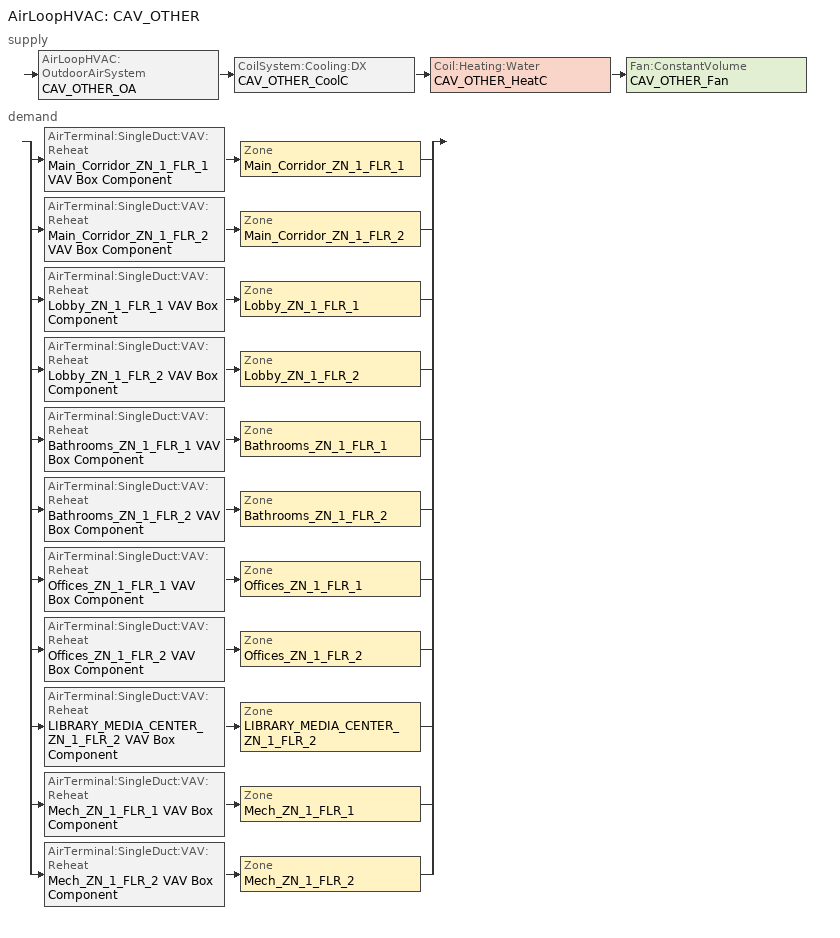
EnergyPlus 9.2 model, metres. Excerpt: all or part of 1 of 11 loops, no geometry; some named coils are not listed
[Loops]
AirLoopHVAC 'CAV_OTHER'
 supply: AirLoopHVAC:OutdoorAirSystem 'CAV_OTHER_OA' > CoilSystem:Cooling:DX 'CAV_OTHER_CoolC' > Coil:Heating:Water 'CAV_OTHER_HeatC' > Fan:ConstantVolume 'CAV_OTHER_Fan'
 demand: split
  | AirTerminal:SingleDuct:VAV:Reheat 'Main_Corridor_ZN_1_FLR_1 VAV Box Component' > Zone 'Main_Corridor_ZN_1_FLR_1'
  | AirTerminal:SingleDuct:VAV:Reheat 'Main_Corridor_ZN_1_FLR_2 VAV Box Component' > Zone 'Main_Corridor_ZN_1_FLR_2'
  | AirTerminal:SingleDuct:VAV:Reheat 'Lobby_ZN_1_FLR_1 VAV Box Component' > Zone 'Lobby_ZN_1_FLR_1'
  | AirTerminal:SingleDuct:VAV:Reheat 'Lobby_ZN_1_FLR_2 VAV Box Component' > Zone 'Lobby_ZN_1_FLR_2'
  | AirTerminal:SingleDuct:VAV:Reheat 'Bathrooms_ZN_1_FLR_1 VAV Box Component' > Zone 'Bathrooms_ZN_1_FLR_1'
  | AirTerminal:SingleDuct:VAV:Reheat 'Bathrooms_ZN_1_FLR_2 VAV Box Component' > Zone 'Bathrooms_ZN_1_FLR_2'
  | AirTerminal:SingleDuct:VAV:Reheat 'Offices_ZN_1_FLR_1 VAV Box Component' > Zone 'Offices_ZN_1_FLR_1'
  | AirTerminal:SingleDuct:VAV:Reheat 'Offices_ZN_1_FLR_2 VAV Box Component' > Zone 'Offices_ZN_1_FLR_2'
  | AirTerminal:SingleDuct:VAV:Reheat 'LIBRARY_MEDIA_CENTER_ZN_1_FLR_2 VAV Box Component' > Zone 'LIBRARY_MEDIA_CENTER_ZN_1_FLR_2'
  | AirTerminal:SingleDuct:VAV:Reheat 'Mech_ZN_1_FLR_1 VAV Box Component' > Zone 'Mech_ZN_1_FLR_1'
  | AirTerminal:SingleDuct:VAV:Reheat 'Mech_ZN_1_FLR_2 VAV Box Component' > Zone 'Mech_ZN_1_FLR_2'
[DesignSpecification:OutdoorAir]
Name | Outdoor Air Method | Outdoor Air Flow per Person | Outdoor Air Flow per Zone Floor Area
SZ DSOA Bathrooms_ZN_1_FLR_1; SZ DSOA Bathrooms_ZN_1_FLR_2 | Flow/Person | 0.025
SZ DSOA LIBRARY_MEDIA_CENTER_ZN_1_FLR_2 | Flow/Person | 0.008
SZ DSOA Lobby_ZN_1_FLR_1; SZ DSOA Lobby_ZN_1_FLR_2; SZ DSOA Main_Corridor_ZN_1_FLR_1; SZ DSOA Main_Corridor_ZN_1_FLR_2 | Flow/Area |  | 0.0005
SZ DSOA Mech_ZN_1_FLR_1; SZ DSOA Mech_ZN_1_FLR_2 | Flow/Area |  | 0.00025
SZ DSOA Offices_ZN_1_FLR_1; SZ DSOA Offices_ZN_1_FLR_2 | Flow/Person | 0.01
[Sizing:Zone] Zone Cooling Design Supply Air Temperature Input Method=SupplyAirTemperature; Zone Cooling Design Supply Air Temperature=12.8; Zone Heating Design Supply Air Temperature Input Method=SupplyAirTemperature; Zone Heating Design Supply Air Temperature=50; Zone Cooling Design Supply Air Humidity Ratio=0.0085; Zone Heating Design Supply Air Humidity Ratio=0.008; Cooling Design Air Flow Method=DesignDay; Heating Design Air Flow Method=DesignDay
Name | Design Specification Outdoor Air Object | Cooling Minimum Air Flow
Bathrooms_ZN_1_FLR_1 | SZ DSOA Bathrooms_ZN_1_FLR_1 | 0.3
Bathrooms_ZN_1_FLR_2 | SZ DSOA Bathrooms_ZN_1_FLR_2 | 0.3
LIBRARY_MEDIA_CENTER_ZN_1_FLR_2 | SZ DSOA LIBRARY_MEDIA_CENTER_ZN_1_FLR_2
Lobby_ZN_1_FLR_1 | SZ DSOA Lobby_ZN_1_FLR_1
Lobby_ZN_1_FLR_2 | SZ DSOA Lobby_ZN_1_FLR_2
Main_Corridor_ZN_1_FLR_1 | SZ DSOA Main_Corridor_ZN_1_FLR_1
Main_Corridor_ZN_1_FLR_2 | SZ DSOA Main_Corridor_ZN_1_FLR_2
Mech_ZN_1_FLR_1 | SZ DSOA Mech_ZN_1_FLR_1
Mech_ZN_1_FLR_2 | SZ DSOA Mech_ZN_1_FLR_2
Offices_ZN_1_FLR_1 | SZ DSOA Offices_ZN_1_FLR_1
Offices_ZN_1_FLR_2 | SZ DSOA Offices_ZN_1_FLR_2
[Sizing:System]
CAV_OTHER: Type of Load to Size On=Sensible; Design Outdoor Air Flow Rate=AUTOSIZE; Central Heating Maximum System Air Flow Ratio=1; Preheat Design Temperature=7; Preheat Design Humidity Ratio=0.008; Precool Design Temperature=12.8; Precool Design Humidity Ratio=0.008; Central Cooling Design Supply Air Temperature=12.8; Central Heating Design Supply Air Temperature=16.7; Type of Zone Sum to Use=NonCoincident; 100 Outdoor Air in Cooling=No; 100 Outdoor Air in Heating=No; Central Cooling Design Supply Air Humidity Ratio=0.0085; Central Heating Design Supply Air Humidity Ratio=0.008; Cooling Supply Air Flow Rate Method=DesignDay; Heating Supply Air Flow Rate Method=DesignDay; System Outdoor Air Method=ZoneSum; Zone Maximum Outdoor Air Fraction=1; Cooling Design Capacity Method=CoolingDesignCapacity; Cooling Design Capacity=autosize; Heating Design Capacity Method=HeatingDesignCapacity; Heating Design Capacity=autosize; Central Cooling Capacity Control Method=OnOff
[ZoneControl:Thermostat] Control Type Schedule=Dual Zone Control Type Sched
Name | Zone or ZoneList | Control 1
Bathrooms_ZN_1_FLR_1 Thermostat | Bathrooms_ZN_1_FLR_1 | Bathrooms_ZN_1_FLR_1 DualSPSched
Bathrooms_ZN_1_FLR_2 Thermostat | Bathrooms_ZN_1_FLR_2 | Bathrooms_ZN_1_FLR_2 DualSPSched
LIBRARY_MEDIA_CENTER_ZN_1_FLR_2 Thermostat | LIBRARY_MEDIA_CENTER_ZN_1_FLR_2 | LIBRARY_MEDIA_CENTER_ZN_1_FLR_2 DualSPSched
Lobby_ZN_1_FLR_1 Thermostat | Lobby_ZN_1_FLR_1 | Lobby_ZN_1_FLR_1 DualSPSched
Lobby_ZN_1_FLR_2 Thermostat | Lobby_ZN_1_FLR_2 | Lobby_ZN_1_FLR_2 DualSPSched
Main_Corridor_ZN_1_FLR_1 Thermostat | Main_Corridor_ZN_1_FLR_1 | Main_Corridor_ZN_1_FLR_1 DualSPSched
Main_Corridor_ZN_1_FLR_2 Thermostat | Main_Corridor_ZN_1_FLR_2 | Main_Corridor_ZN_1_FLR_2 DualSPSched
Mech_ZN_1_FLR_1 Thermostat | Mech_ZN_1_FLR_1 | Mech_ZN_1_FLR_1 DualSPSched
Mech_ZN_1_FLR_2 Thermostat | Mech_ZN_1_FLR_2 | Mech_ZN_1_FLR_2 DualSPSched
Offices_ZN_1_FLR_1 Thermostat | Offices_ZN_1_FLR_1 | Offices_ZN_1_FLR_1 DualSPSched
Offices_ZN_1_FLR_2 Thermostat | Offices_ZN_1_FLR_2 | Offices_ZN_1_FLR_2 DualSPSched
[ThermostatSetpoint:DualSetpoint]
Name | Heating Setpoint Temperature Schedule | Cooling Setpoint Temperature Schedule
Bathrooms_ZN_1_FLR_1 DualSPSched; Bathrooms_ZN_1_FLR_2 DualSPSched; Lobby_ZN_1_FLR_2 DualSPSched; Main_Corridor_ZN_1_FLR_1 DualSPSched; Main_Corridor_ZN_1_FLR_2 DualSPSched; Mech_ZN_1_FLR_1 DualSPSched; Mech_ZN_1_FLR_2 DualSPSched | HTGSETP_SCH_BathCorrMechKitchen | CLGSETP_SCH_BathCorrMechKitchen
LIBRARY_MEDIA_CENTER_ZN_1_FLR_2 DualSPSched; Lobby_ZN_1_FLR_1 DualSPSched; Offices_ZN_1_FLR_1 DualSPSched; Offices_ZN_1_FLR_2 DualSPSched | HTGSETP_SCH | CLGSETP_SCH
[AirTerminal:SingleDuct:VAV:Reheat] Availability Schedule=ALWAYS_ON; Maximum Air Flow Rate=AUTOSIZE; Zone Minimum Air Flow Input Method=Constant; Constant Minimum Air Flow Fraction=0.3; Maximum Hot Water or Steam Flow Rate=AUTOSIZE; Minimum Hot Water or Steam Flow Rate=0; Convergence Tolerance=0.001
Name | Reheat Coil
Bathrooms_ZN_1_FLR_1 VAV Box Component | Bathrooms_ZN_1_FLR_1 VAV Box Reheat Coil
Bathrooms_ZN_1_FLR_2 VAV Box Component | Bathrooms_ZN_1_FLR_2 VAV Box Reheat Coil
LIBRARY_MEDIA_CENTER_ZN_1_FLR_2 VAV Box Component | LIBRARY_MEDIA_CENTER_ZN_1_FLR_2 VAV Box Reheat Coil
Lobby_ZN_1_FLR_1 VAV Box Component | Lobby_ZN_1_FLR_1 VAV Box Reheat Coil
Lobby_ZN_1_FLR_2 VAV Box Component | Lobby_ZN_1_FLR_2 VAV Box Reheat Coil
Main_Corridor_ZN_1_FLR_1 VAV Box Component | Main_Corridor_ZN_1_FLR_1 VAV Box Reheat Coil
Main_Corridor_ZN_1_FLR_2 VAV Box Component | Main_Corridor_ZN_1_FLR_2 VAV Box Reheat Coil
Mech_ZN_1_FLR_1 VAV Box Component | Mech_ZN_1_FLR_1 VAV Box Reheat Coil
Mech_ZN_1_FLR_2 VAV Box Component | Mech_ZN_1_FLR_2 VAV Box Reheat Coil
Offices_ZN_1_FLR_1 VAV Box Component | Offices_ZN_1_FLR_1 VAV Box Reheat Coil
Offices_ZN_1_FLR_2 VAV Box Component | Offices_ZN_1_FLR_2 VAV Box Reheat Coil
[Zone equipment]
Bathrooms_ZN_1_FLR_1: Bathrooms_ZN_1_FLR_1 Exhaust Fan, Bathrooms_ZN_1_FLR_1 VAV Box Component
Bathrooms_ZN_1_FLR_2: Bathrooms_ZN_1_FLR_2 Exhaust Fan, Bathrooms_ZN_1_FLR_2 VAV Box Component
LIBRARY_MEDIA_CENTER_ZN_1_FLR_2: LIBRARY_MEDIA_CENTER_ZN_1_FLR_2 VAV Box Component
Lobby_ZN_1_FLR_1: Lobby_ZN_1_FLR_1 VAV Box Component
Lobby_ZN_1_FLR_2: Lobby_ZN_1_FLR_2 VAV Box Component
Main_Corridor_ZN_1_FLR_1: Main_Corridor_ZN_1_FLR_1 VAV Box Component
Main_Corridor_ZN_1_FLR_2: Main_Corridor_ZN_1_FLR_2 VAV Box Component
Mech_ZN_1_FLR_1: Mech_ZN_1_FLR_1 VAV Box Component
Mech_ZN_1_FLR_2: Mech_ZN_1_FLR_2 VAV Box Component
Offices_ZN_1_FLR_1: Offices_ZN_1_FLR_1 VAV Box Component
Offices_ZN_1_FLR_2: Offices_ZN_1_FLR_2 VAV Box Component
[Fan:ConstantVolume]
CAV_OTHER_Fan: Availability Schedule=HVACOperationSchd; Fan Total Efficiency=0.6045; Pressure Rise=1017.592; Maximum Flow Rate=AUTOSIZE; Motor Efficiency=0.93; Motor In Airstream Fraction=1; EndUse Subcategory=Fan Energy
[Fan:ZoneExhaust] Availability Schedule=HVACOperationSchd; Fan Total Efficiency=0.338; Pressure Rise=125; Maximum Flow Rate=0.3; EndUse Subcategory=Zone Exhaust Fans
Bathrooms_ZN_1_FLR_1 Exhaust Fan; Bathrooms_ZN_1_FLR_2 Exhaust Fan
[Coil:Cooling:DX:TwoSpeed]
CAV_OTHER_CoolC DXCoil: Availability Schedule=ALWAYS_ON; High Speed Gross Rated Total Cooling Capacity=AUTOSIZE; High Speed Rated Sensible Heat Ratio=AUTOSIZE; High Speed Gross Rated Cooling COP=3.13381; High Speed Rated Air Flow Rate=AUTOSIZE; Total Cooling Capacity Function of Temperature Curve=Measured_CoolCStandard10Ton_CapFT; Total Cooling Capacity Function of Flow Fraction Curve=Measured_CoolCStandard10Ton_CapFF; Energy Input Ratio Function of Temperature Curve=Measured_CoolCStandard10Ton_EIRFT; Energy Input Ratio Function of Flow Fraction Curve=Measured_CoolCStandard10Ton_EIRFFF; Part Load Fraction Correlation Curve=No_PLR_Degredation; Low Speed Gross Rated Total Cooling Capacity=AUTOSIZE; Low Speed Gross Rated Sensible Heat Ratio=AUTOSIZE; Low Speed Gross Rated Cooling COP=3.18046; Low Speed Rated Air Flow Rate=AUTOSIZE; Low Speed Total Cooling Capacity Function of Temperature Curve=Measured_LowSpeedCoolCapLSFT; Low Speed Energy Input Ratio Function of Temperature Curve=Measured_LowSpeedCoolEIRLSFT
[Coil:Heating:Water]
CAV_OTHER_HeatC: Availability Schedule=ALWAYS_ON; UFactor Times Area Value=AUTOSIZE; Maximum Water Flow Rate=AUTOSIZE; Performance Input Method=UFactorTimesAreaAndDesignWaterFlowRate; Rated Capacity=AUTOSIZE; Rated Inlet Water Temperature=82.2; Rated Inlet Air Temperature=16.6; Rated Outlet Water Temperature=71.1; Rated Outlet Air Temperature=32.2
[CoilSystem:Cooling:DX]
CAV_OTHER_CoolC: Availability Schedule=ALWAYS_ON; Cooling Coil=CAV_OTHER_CoolC DXCoil
[Controller:WaterCoil]
CAV_OTHER_HeatC_Controller: Control Variable=Temperature; Action=Normal; Actuator Variable=Flow; Controller Convergence Tolerance=0.0001; Maximum Actuated Flow=AUTOSIZE; Minimum Actuated Flow=0
[Controller:OutdoorAir]
CAV_OTHER_OA_Controller: Minimum Outdoor Air Flow Rate=AUTOSIZE; Maximum Outdoor Air Flow Rate=AUTOSIZE; Economizer Control Type=DifferentialDryBulb; Economizer Control Action Type=ModulateFlow; Economizer Maximum Limit DryBulb Temperature=28; Economizer Maximum Limit Enthalpy=64000; Economizer Minimum Limit DryBulb Temperature=-100; Lockout Type=NoLockout; Minimum Limit Type=FixedMinimum; Minimum Outdoor Air Schedule=MinOA_Sched
[AirLoopHVAC]
CAV_OTHER: Design Supply Air Flow Rate=AUTOSIZE
[SetpointManager:SingleZone:Reheat]
SupAirTemp CAV_OTHER: Control Variable=Temperature; Minimum Supply Air Temperature=10; Maximum Supply Air Temperature=50; Control Zone=Offices_ZN_1_FLR_1; Setpoint Node or NodeList=CAV_OTHER Supply Equipment Outlet Node
[SetpointManager:MixedAir] Control Variable=Temperature
Name | Setpoint Node or NodeList
CAV_OTHER_CoolC SAT Manager | CAV_OTHER_CoolC-CAV_OTHER_HeatCNode
CAV_OTHER_HeatC SAT Manager | CAV_OTHER_HeatC-CAV_OTHER_FanNode
CAV_OTHER_OAMixed Air Temp Manager | CAV_OTHER_OA-CAV_OTHER_CoolCNode
[Schedule:Compact]
ALWAYS_ON: Through: 12/31, For: AllDays, Until: 24:00, 1
CLGSETP_SCH: Through: 6/30, For: SummerDesignDay, Until: 24:00, 24, For: WeekEnds Holidays WinterDesignDay, Until: 24:00, 27, For: AllOtherDays, Until: 06:00, 27, Until: 21:00, 24, Until: 24:00, 27, Through: 9/1, For: SummerDesignDay, Until: 24:00, 24, For: WeekEnds Holidays WinterDesignDay, Until: 24:00, 27, For: AllOtherDays, Until: 07:00, 27, Until: 18:00, 24, Until: 24:00, 27, Through: 12/31, For: SummerDesignDay, Until: 24:00, 24, For: WeekEnds Holidays WinterDesignDay, Until: 24:00, 27, For: AllOtherDays, Until: 06:00, 27, Until: 21:00, 24, Until: 24:00, 27
CLGSETP_SCH_BathCorrMechKitchen: Through: 12/31, For: SummerDesignDay, Until: 06:00, 27, Until: 21:00, 24, Until: 24:00, 27, For: AllOtherDays, Until: 24:00, 27
HTGSETP_SCH: Through: 6/30, For: WinterDesignDay, Until: 24:00, 21, For: WeekEnds Holidays SummerDesignDay, Until: 24:00, 16, For: AllOtherDays, Until: 06:00, 16, Until: 21:00, 21, Until: 24:00, 16, Through: 9/1, For: WinterDesignDay, Until: 24:00, 21, For: WeekEnds Holidays SummerDesignDay, Until: 24:00, 16, For: AllOtherDays, Until: 07:00, 16, Until: 18:00, 21, Until: 24:00, 16, Through: 12/31, For: WinterDesignDay, Until: 24:00, 21, For: WeekEnds Holidays SummerDesignDay, Until: 24:00, 16, For: AllOtherDays, Until: 06:00, 16, Until: 21:00, 21, Until: 24:00, 16
HTGSETP_SCH_BathCorrMechKitchen: Through: 12/31, For: WinterDesignDay, Until: 06:00, 16, Until: 21:00, 21, Until: 24:00, 16, For: AllOtherDays, Until: 24:00, 16
HVACOperationSchd; MinOA_Sched: Through: 12/31, For: Weekdays SummerDesignDay, Until: 06:00, 0, Until: 21:00, 1, Until: 24:00, 0, For: AllOtherDays, Until: 24:00, 0
Dual Zone Control Type Sched: Through: 12/31, For: AllDays, Until: 24:00, 4
[Curve:Quadratic] Coefficient3 x2=0
Name | Coefficient1 Constant | Coefficient2 x | Minimum Value of x | Maximum Value of x
Measured_CoolCStandard10Ton_CapFF | 0.7685 | 0.2315 | 0.776 | 1.197
Measured_CoolCStandard10Ton_EIRFFF | 1.192 | -0.1917 | 0.776 | 1.197
No_PLR_Degredation | 1 | 0 | 0 | 1
[Curve:Biquadratic] Minimum Value of x=11.1; Maximum Value of x=29.4; Minimum Value of y=10; Maximum Value of y=50.3
Name | Coefficient1 Constant | Coefficient2 x | Coefficient3 x2 | Coefficient4 y | Coefficient5 y2 | Coefficient6 xy
Measured_LowSpeedCoolCapLSFT | 0.4136 | 0.03105 | 0 | 0.006952 | -0.0002128 | 0
Measured_CoolCStandard10Ton_CapFT | 0.52357 | 0.03478 | 0 | -0.001915 | -0.00010838 | 0
Measured_LowSpeedCoolEIRLSFT | 1.1389 | -0.04518 | 0.0014298 | 0.006044 | 0.0006745 | -0.0012325
Measured_CoolCStandard10Ton_EIRFT | 0.9847 | -0.04285 | 0.0013562 | 0.009934 | 0.0006398 | -0.001169
